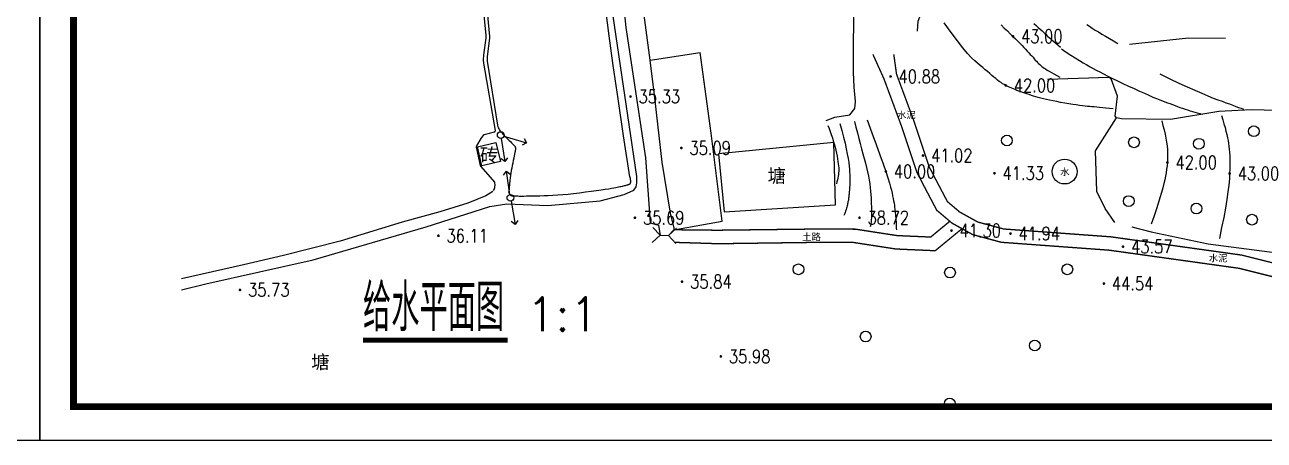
# Model space of a CAD drawing. Extents: x 39624947 to 39626627, y 3418539 to 3418836.
# Drawn here: x 39626204.6 to 39626389, y 3418539.2 to 3418601 of the extents above; entities that cross this region are included whole.
import ezdxf
from ezdxf.enums import TextEntityAlignment as Align

# ---------------------------------------------------------------- set-up
doc = ezdxf.new("R2010")
doc.units = 0
doc.layers.get('0').update_dxf_attribs({"linetype": 'CONTINUOUS'})
for name, color, linetype in [('DIM_SYMB', 3, 'CONTINUOUS'), ('DLDW', 11, 'CONTINUOUS'), ('DLSS', 4, 'CONTINUOUS'), ('GCD', 7, 'CONTINUOUS'), ('GXYZ', 2, 'CONTINUOUS'), ('JMD', 6, 'CONTINUOUS'), ('PUB_TITLE', 4, 'CONTINUOUS'), ('PUB_WALL', 9, 'CONTINUOUS'), ('ZJ', 7, 'CONTINUOUS')]:
    doc.layers.add(name, color=color, linetype=linetype)
doc.styles.add('HZ', font='rs.shx', dxfattribs={"width": 0.8, "bigfont": 'hztxt.shx'})
doc.styles.add('HZTXT', font='ROMANS.shx', dxfattribs={"width": 0.6, "bigfont": 'HZTXT.shx'})
doc.styles.get("Standard").update_dxf_attribs({"font": 'rs.shx', "bigfont": 'hztxt.shx'})
doc.styles.add('等线体', font='simhei.ttf')

# ---------------------------------------------------------------- blocks, each defined once
blk = doc.blocks.new('GC170')
at = {"linetype": 'Continuous'}
blk.add_circle((0, 0), 0.5, dxfattribs=at)
blk = doc.blocks.new('GC013B')
at = {"linetype": 'Continuous'}
blk.add_line((0.5, 0), (4, 0), dxfattribs=at)
at = {"linetype": 'Continuous', "flags": 128}
blk.add_lwpolyline([(3.5, 0.5), (4, 0), (3.5, -0.5)], dxfattribs=at)
blk = doc.blocks.new('GC122')
blk.add_circle((0, 0), 0.8)
blk = doc.blocks.new('GC200')
at = {"linetype": 'Continuous', "const_width": 0.2, "flags": 128}
blk.add_lwpolyline([(-0.1, 0, 1), (0.1, 0, 1)], format="xyb", close=True, dxfattribs=at)
blk = doc.blocks.new('333377777')
at = {"layer": 'PUB_WALL', "color": 252, "ltscale": 0.01, "elevation": 51.49}
for points in [[(39623040.14, 3417424.69), (39623042.13, 3417404.85), (39623045.06, 3417385.47), (39623045.77, 3417375.84), (39623045.78, 3417375.82), (39623045.78, 3417375.81), (39623045.79, 3417375.81), (39623045.8, 3417375.8), (39623045.83, 3417375.78), (39623045.86, 3417375.77), (39623045.95, 3417375.73), (39623046.62, 3417375.54), (39623046.85, 3417375.49), (39623046.9, 3417375.48), (39623046.93, 3417375.46), (39623046.96, 3417375.45), (39623046.98, 3417375.44), (39623046.99, 3417375.44), (39623046.99, 3417375.43), (39623046.99, 3417375.43), (39623047, 3417375.43), (39623047, 3417375.42), (39623047, 3417375.41), (39623047, 3417375.41), (39623047.01, 3417375.38), (39623047.24, 3417373.93)], [(39623021.03, 3417388.9), (39623021.05, 3417388.92), (39623021.09, 3417388.93), (39623022.61, 3417389.32), (39623022.63, 3417389.33), (39623022.65, 3417389.35), (39623022.67, 3417389.37), (39623022.69, 3417389.4), (39623022.72, 3417389.45), (39623022.74, 3417389.48), (39623022.74, 3417389.54), (39623021, 3417399.54), (39623020.93, 3417399.97), (39623021, 3417400.77), (39623021.34, 3417403.27), (39623021.35, 3417403.41), (39623021.33, 3417403.63), (39623020.89, 3417408.14)], [(39623043.68, 3417381.16), (39623043.79, 3417381.71), (39623043.75, 3417382.69), (39623039.99, 3417408.21)], [(39623076.01, 3417401.99), (39623076.35, 3417429.39)], [(39623045.77, 3417400), (39623053.21, 3417401.14)], [(39623117.43, 3417375.19), (39623120.29, 3417374.46), (39623128.78, 3417372.68), (39623139.05, 3417371.33)], [(39623142.94, 3417392.37), (39623135.16, 3417392.6), (39623130.36, 3417392.35), (39623123.19, 3417391.17), (39623115.87, 3417391.24), (39623115.14, 3417391.41), (39623114.94, 3417391.65), (39623115.29, 3417394.6), (39623114.36, 3417397.2), (39623114, 3417397.39), (39623104.87, 3417397.1)], [(39623114.91, 3417375.82), (39623113.46, 3417377.93), (39623112.21, 3417380.45), (39623112, 3417386.49), (39623115.14, 3417391.41)], [(39623022.43, 3417380.57), (39623022.53, 3417380.72), (39623022.63, 3417381.03), (39623022.67, 3417381.47), (39623022.66, 3417381.66), (39623022.63, 3417381.82), (39623020.62, 3417384.16), (39623020.5, 3417384.33), (39623019.94, 3417386.84), (39623019.91, 3417386.97), (39623019.9, 3417387.11), (39623019.92, 3417387.16), (39623019.95, 3417387.24), (39623020.61, 3417388.32), (39623020.99, 3417388.85), (39623021.03, 3417388.9)], [(39623022.34, 3417380.43), (39623021.32, 3417379.81), (39623018.61, 3417378.69), (39623014.47, 3417377.42), (39623008.84, 3417375.86), (39622999.62, 3417373.05), (39622991.2, 3417370.91), (39622985.22, 3417369.52), (39622976.02, 3417367.46)], [(39622976.04, 3417365.84), (39622979.62, 3417366.72), (39622995.59, 3417370.29), (39623012.42, 3417375.18), (39623021.89, 3417378.19)]]:
    blk.add_lwpolyline(points, dxfattribs=at)
at = {"layer": 'PUB_WALL', "color": 252, "ltscale": 0.01}
for points in [[(39623048.5, 3417373.89), (39623049.28, 3417374.73), (39623049.31, 3417374.8), (39623049.33, 3417374.85), (39623049.33, 3417374.93), (39623049.31, 3417375), (39623048.8, 3417377.24), (39623047.55, 3417384.82), (39623046.45, 3417394.38), (39623045.77, 3417400), (39623044.75, 3417407.41), (39623042.36, 3417429.31), (39623040.15, 3417443.5), (39623039.93, 3417444.75), (39623036.22, 3417461.59), (39623033.99, 3417482.21)], [(39623042.73, 3417382.62), (39623041.81, 3417388.7), (39623040.98, 3417394.23), (39623040.26, 3417399.19), (39623039.65, 3417403.6), (39623039.14, 3417407.44)], [(39623021.39, 3417408.19), (39623021.86, 3417403.5), (39623021.86, 3417403.38), (39623021.86, 3417403.23), (39623021.5, 3417400.5), (39623021.49, 3417400.09), (39623021.51, 3417399.82), (39623023.04, 3417390.31), (39623023.1, 3417390.09), (39623023.16, 3417389.92), (39623023.24, 3417389.77), (39623023.32, 3417389.65), (39623023.4, 3417389.54), (39623023.48, 3417389.44), (39623023.55, 3417389.35), (39623023.62, 3417389.27), (39623023.67, 3417389.2), (39623023.72, 3417389.14), (39623023.76, 3417389.08), (39623023.8, 3417389.03), (39623023.84, 3417388.98), (39623023.9, 3417388.9), (39623023.99, 3417388.81), (39623024.1, 3417388.7), (39623024.23, 3417388.57), (39623024.38, 3417388.41), (39623024.55, 3417388.24), (39623024.75, 3417388.05), (39623024.95, 3417387.86), (39623025.12, 3417387.69), (39623025.26, 3417387.55), (39623025.39, 3417387.43), (39623025.48, 3417387.33), (39623025.55, 3417387.26), (39623025.6, 3417387.21), (39623025.62, 3417387.18), (39623025.63, 3417387.17), (39623025.64, 3417387.16), (39623025.65, 3417387.14), (39623025.65, 3417387.13), (39623025.66, 3417387.12), (39623025.67, 3417387.1), (39623025.67, 3417387.09), (39623025.67, 3417387.08), (39623025.68, 3417387.07), (39623025.68, 3417387.05), (39623025.69, 3417387.04), (39623025.69, 3417387.02), (39623025.69, 3417387.01), (39623025.69, 3417386.99), (39623025.7, 3417386.98), (39623025.7, 3417386.96), (39623025.7, 3417386.94), (39623025.7, 3417386.92), (39623025.7, 3417386.91), (39623025.7, 3417386.89), (39623025.7, 3417386.87), (39623025.7, 3417386.86), (39623025.71, 3417386.84), (39623025.71, 3417386.82), (39623025.71, 3417386.8), (39623025.71, 3417386.78), (39623025.71, 3417386.77), (39623025.71, 3417386.75), (39623025.71, 3417386.73), (39623025.71, 3417386.71), (39623025.71, 3417386.69), (39623025.7, 3417386.67), (39623025.7, 3417386.63), (39623025.68, 3417386.54), (39623025.65, 3417386.41), (39623025.62, 3417386.23), (39623025.57, 3417386), (39623025.52, 3417385.73), (39623025.45, 3417385.42), (39623025.38, 3417385.05), (39623025.3, 3417384.67), (39623025.23, 3417384.29), (39623025.16, 3417383.92), (39623025.09, 3417383.55), (39623025.03, 3417383.18), (39623024.97, 3417382.81), (39623024.92, 3417382.46), (39623024.87, 3417382.1), (39623024.72, 3417380.39)], [(39623085.55, 3417404.3), (39623085.62, 3417405.8), (39623087.49, 3417410.57), (39623087.99, 3417412.2), (39623084.41, 3417415.12), (39623084.76, 3417424.83), (39623083.99, 3417433.47), (39623084.1, 3417441.52)], [(39623102.84, 3417405.44), (39623103.19, 3417405.14), (39623103.51, 3417404.85), (39623103.8, 3417404.6), (39623104.06, 3417404.36), (39623104.29, 3417404.15), (39623104.49, 3417403.96), (39623104.66, 3417403.8), (39623104.8, 3417403.66), (39623104.94, 3417403.52), (39623105.11, 3417403.36), (39623105.32, 3417403.18), (39623105.55, 3417402.97), (39623105.82, 3417402.74), (39623106.12, 3417402.49), (39623106.45, 3417402.22), (39623106.81, 3417401.92)], [(39623110.75, 3417405.28), (39623111.13, 3417405.01), (39623111.53, 3417404.74), (39623111.97, 3417404.46), (39623112.44, 3417404.17), (39623112.95, 3417403.86), (39623113.5, 3417403.53), (39623114.08, 3417403.19), (39623114.69, 3417402.84), (39623115.35, 3417402.47)], [(39623114.65, 3417392.73), (39623114.09, 3417392.8), (39623113.57, 3417392.85), (39623113.09, 3417392.9), (39623112.63, 3417392.95), (39623112.22, 3417392.99), (39623111.83, 3417393.02), (39623111.48, 3417393.05), (39623111.17, 3417393.07), (39623110.85, 3417393.1), (39623110.49, 3417393.14), (39623110.09, 3417393.18), (39623109.64, 3417393.24), (39623109.16, 3417393.31), (39623108.63, 3417393.39), (39623108.06, 3417393.49), (39623107.44, 3417393.59), (39623106.83, 3417393.7), (39623106.24, 3417393.81), (39623105.7, 3417393.91), (39623105.19, 3417394.02), (39623104.71, 3417394.12), (39623104.27, 3417394.23), (39623103.87, 3417394.33), (39623103.5, 3417394.43), (39623103.15, 3417394.54), (39623102.8, 3417394.64), (39623102.47, 3417394.74), (39623102.14, 3417394.85), (39623101.82, 3417394.95), (39623101.51, 3417395.06), (39623101.2, 3417395.17), (39623100.9, 3417395.28), (39623100.61, 3417395.39), (39623100.33, 3417395.49), (39623100.06, 3417395.6), (39623099.81, 3417395.7), (39623099.56, 3417395.81), (39623099.32, 3417395.91), (39623099.09, 3417396.01), (39623098.88, 3417396.11), (39623098.66, 3417396.21), (39623098.44, 3417396.34), (39623098.2, 3417396.48), (39623097.96, 3417396.64), (39623097.7, 3417396.82), (39623097.44, 3417397.02), (39623097.17, 3417397.24), (39623096.89, 3417397.47), (39623096.59, 3417397.72), (39623096.28, 3417397.99), (39623095.95, 3417398.27), (39623095.6, 3417398.56), (39623095.24, 3417398.87), (39623094.86, 3417399.19), (39623094.46, 3417399.53), (39623094.04, 3417399.88), (39623093.56, 3417400.34), (39623092.97, 3417400.99), (39623092.28, 3417401.83), (39623091.47, 3417402.87), (39623090.55, 3417404.09), (39623089.52, 3417405.51)], [(39623097.96, 3417405.22), (39623098.45, 3417404.76), (39623098.91, 3417404.33), (39623099.34, 3417403.91), (39623099.74, 3417403.52), (39623100.12, 3417403.15), (39623100.47, 3417402.8), (39623100.79, 3417402.47), (39623101.09, 3417402.17), (39623101.36, 3417401.88), (39623101.62, 3417401.6), (39623101.87, 3417401.34), (39623102.1, 3417401.08), (39623102.32, 3417400.84), (39623102.53, 3417400.61), (39623102.72, 3417400.4), (39623102.9, 3417400.19), (39623103.06, 3417400), (39623103.23, 3417399.81), (39623103.4, 3417399.64), (39623103.56, 3417399.48), (39623103.72, 3417399.33), (39623103.88, 3417399.18), (39623104.03, 3417399.05), (39623104.18, 3417398.94), (39623104.36, 3417398.81), (39623104.57, 3417398.67), (39623104.82, 3417398.51), (39623105.12, 3417398.33), (39623105.45, 3417398.14), (39623105.83, 3417397.92), (39623106.25, 3417397.69), (39623106.7, 3417397.44)], [(39623131.36, 3417403.18), (39623125.86, 3417403.23), (39623117.06, 3417402.3)], [(39623049.28, 3417374.73), (39623056.46, 3417376.02), (39623054.81, 3417389.1), (39623053.21, 3417401.14)], [(39623071.96, 3417391), (39623073.23, 3417391.49), (39623075.48, 3417391.87), (39623076.23, 3417392.77), (39623076.33, 3417393.84), (39623076.13, 3417395.97), (39623076.02, 3417398.21), (39623076.01, 3417401.99)], [(39623106.94, 3417401.65), (39623107.67, 3417401.17), (39623108.36, 3417400.73), (39623109.01, 3417400.31), (39623109.62, 3417399.93), (39623110.19, 3417399.59), (39623110.72, 3417399.27), (39623111.21, 3417398.98), (39623111.66, 3417398.73), (39623112.12, 3417398.48), (39623112.64, 3417398.22), (39623113.21, 3417397.92), (39623113.84, 3417397.61), (39623114.53, 3417397.27), (39623115.27, 3417396.92), (39623116.08, 3417396.53), (39623116.94, 3417396.13), (39623117.79, 3417395.74), (39623118.58, 3417395.37), (39623119.31, 3417395.05), (39623119.97, 3417394.75), (39623120.57, 3417394.49), (39623121.1, 3417394.27), (39623121.57, 3417394.08), (39623121.98, 3417393.92), (39623122.35, 3417393.78), (39623122.73, 3417393.64), (39623123.1, 3417393.51), (39623123.47, 3417393.37), (39623123.85, 3417393.23), (39623124.22, 3417393.1), (39623124.59, 3417392.96), (39623124.97, 3417392.83), (39623125.34, 3417392.7), (39623125.71, 3417392.58), (39623126.08, 3417392.46), (39623126.44, 3417392.35), (39623126.8, 3417392.24), (39623127.16, 3417392.14), (39623127.52, 3417392.04), (39623127.88, 3417391.95)], [(39623121.58, 3417397.92), (39623123.06, 3417397.22), (39623124.42, 3417396.58), (39623125.67, 3417396.01), (39623126.8, 3417395.5), (39623127.83, 3417395.05), (39623128.74, 3417394.66), (39623129.54, 3417394.34), (39623130.23, 3417394.08), (39623130.85, 3417393.86), (39623131.42, 3417393.65), (39623131.95, 3417393.46), (39623132.45, 3417393.28), (39623132.9, 3417393.11), (39623133.32, 3417392.96), (39623133.7, 3417392.83), (39623134.03, 3417392.71)], [(39623078.02, 3417391.1), (39623078.74, 3417389.18), (39623079.38, 3417387.45), (39623079.94, 3417385.91), (39623080.42, 3417384.57), (39623080.82, 3417383.42), (39623081.14, 3417382.46), (39623081.37, 3417381.69), (39623081.53, 3417381.11), (39623081.64, 3417380.65), (39623081.74, 3417380.21), (39623081.83, 3417379.79), (39623081.91, 3417379.4), (39623081.98, 3417379.04), (39623082.04, 3417378.71), (39623082.09, 3417378.4), (39623082.13, 3417378.12), (39623082.17, 3417377.81), (39623082.21, 3417377.41), (39623082.25, 3417376.94), (39623082.29, 3417376.38), (39623082.34, 3417375.73), (39623082.38, 3417375), (39623082.4, 3417374.75)], [(39623130.76, 3417391.73), (39623130.96, 3417391.1), (39623131.13, 3417390.5), (39623131.29, 3417389.94), (39623131.43, 3417389.41), (39623131.55, 3417388.91), (39623131.66, 3417388.44), (39623131.75, 3417388.01), (39623131.82, 3417387.6), (39623131.88, 3417387.19), (39623131.93, 3417386.74), (39623131.96, 3417386.25), (39623131.99, 3417385.71), (39623132, 3417385.13), (39623132.01, 3417384.5), (39623132, 3417383.83), (39623131.98, 3417383.12), (39623131.94, 3417382.32), (39623131.85, 3417381.41), (39623131.72, 3417380.38), (39623131.55, 3417379.24), (39623131.34, 3417377.97), (39623131.09, 3417376.59), (39623130.79, 3417375.09), (39623130.45, 3417373.47)], [(39623072.2, 3417390.28), (39623072.38, 3417389.82), (39623072.55, 3417389.36), (39623072.71, 3417388.9), (39623072.86, 3417388.44), (39623073, 3417387.98), (39623073.14, 3417387.51), (39623073.26, 3417387.04), (39623073.37, 3417386.57), (39623073.47, 3417386.12), (39623073.56, 3417385.69), (39623073.63, 3417385.29), (39623073.7, 3417384.92), (39623073.75, 3417384.58), (39623073.78, 3417384.26), (39623073.81, 3417383.98), (39623073.82, 3417383.72), (39623073.82, 3417383.47), (39623073.8, 3417383.22), (39623073.78, 3417382.96), (39623073.74, 3417382.7), (39623073.69, 3417382.43), (39623073.62, 3417382.16), (39623073.55, 3417381.88), (39623073.46, 3417381.6)], [(39623073.99, 3417390.58), (39623074.28, 3417389.51), (39623074.53, 3417388.52), (39623074.75, 3417387.61), (39623074.94, 3417386.78), (39623075.09, 3417386.02), (39623075.22, 3417385.35), (39623075.31, 3417384.75), (39623075.36, 3417384.23), (39623075.4, 3417383.77), (39623075.43, 3417383.33), (39623075.45, 3417382.92), (39623075.47, 3417382.54), (39623075.48, 3417382.19), (39623075.48, 3417381.87), (39623075.47, 3417381.58), (39623075.45, 3417381.32), (39623075.43, 3417381.08), (39623075.41, 3417380.85), (39623075.4, 3417380.64), (39623075.38, 3417380.43), (39623075.36, 3417380.24), (39623075.35, 3417380.07), (39623075.33, 3417379.9), (39623075.32, 3417379.75), (39623075.3, 3417379.6), (39623075.28, 3417379.46), (39623075.26, 3417379.32), (39623075.24, 3417379.17), (39623075.22, 3417379.03), (39623075.19, 3417378.89), (39623075.17, 3417378.75), (39623075.14, 3417378.61), (39623075.1, 3417378.46), (39623075.06, 3417378.3), (39623075.01, 3417378.13), (39623074.96, 3417377.95), (39623074.9, 3417377.75), (39623074.83, 3417377.54), (39623074.75, 3417377.32), (39623074.67, 3417377.09), (39623074.59, 3417376.87)], [(39623076.14, 3417390.86), (39623076.37, 3417390), (39623076.59, 3417389.17), (39623076.81, 3417388.35), (39623077.02, 3417387.57), (39623077.22, 3417386.8), (39623077.42, 3417386.07), (39623077.6, 3417385.35), (39623077.78, 3417384.67), (39623077.95, 3417384), (39623078.1, 3417383.36), (39623078.23, 3417382.74), (39623078.34, 3417382.14), (39623078.43, 3417381.56), (39623078.51, 3417381.01), (39623078.56, 3417380.48), (39623078.6, 3417379.97), (39623078.62, 3417379.49), (39623078.65, 3417379.03), (39623078.66, 3417378.59), (39623078.67, 3417378.19), (39623078.68, 3417377.8), (39623078.69, 3417377.44), (39623078.69, 3417377.11), (39623078.69, 3417376.8), (39623078.68, 3417376.51), (39623078.66, 3417376.21), (39623078.63, 3417375.92), (39623078.59, 3417375.63), (39623078.54, 3417375.34), (39623078.51, 3417375.17)], [(39623121.87, 3417390.97), (39623122.06, 3417390.27), (39623122.24, 3417389.61), (39623122.38, 3417388.97), (39623122.5, 3417388.36), (39623122.6, 3417387.78), (39623122.67, 3417387.23), (39623122.72, 3417386.71), (39623122.74, 3417386.21), (39623122.75, 3417385.73), (39623122.74, 3417385.25), (39623122.71, 3417384.76), (39623122.66, 3417384.26), (39623122.6, 3417383.75), (39623122.52, 3417383.24), (39623122.43, 3417382.73), (39623122.32, 3417382.2), (39623122.19, 3417381.64), (39623122.02, 3417381), (39623121.82, 3417380.29), (39623121.59, 3417379.5), (39623121.32, 3417378.64), (39623121.02, 3417377.7), (39623120.69, 3417376.69), (39623120.32, 3417375.6)], [(39623042.73, 3417382.62), (39623042.74, 3417382.55), (39623042.76, 3417382.48), (39623042.77, 3417382.41), (39623042.78, 3417382.35), (39623042.79, 3417382.29), (39623042.8, 3417382.22), (39623042.8, 3417382.17), (39623042.81, 3417382.11), (39623042.82, 3417382.05), (39623042.82, 3417382), (39623042.83, 3417381.96), (39623042.83, 3417381.91), (39623042.83, 3417381.88), (39623042.82, 3417381.84), (39623042.82, 3417381.81), (39623042.82, 3417381.79), (39623042.81, 3417381.76), (39623042.8, 3417381.74), (39623042.8, 3417381.72), (39623042.79, 3417381.7), (39623042.78, 3417381.67), (39623042.78, 3417381.65), (39623042.77, 3417381.63), (39623042.76, 3417381.61), (39623042.75, 3417381.59), (39623042.74, 3417381.57), (39623042.73, 3417381.55), (39623042.72, 3417381.54), (39623042.7, 3417381.52), (39623042.68, 3417381.51), (39623042.67, 3417381.49), (39623042.64, 3417381.48), (39623042.62, 3417381.47), (39623042.57, 3417381.46), (39623042.52, 3417381.44), (39623042.45, 3417381.42), (39623042.36, 3417381.39), (39623042.26, 3417381.37), (39623042.15, 3417381.34), (39623042.02, 3417381.31), (39623041.88, 3417381.27), (39623041.73, 3417381.24), (39623041.57, 3417381.2), (39623041.4, 3417381.16), (39623041.22, 3417381.12), (39623041.03, 3417381.08), (39623040.83, 3417381.03), (39623040.62, 3417380.98), (39623040.36, 3417380.93), (39623040.01, 3417380.87), (39623039.58, 3417380.8), (39623039.06, 3417380.73), (39623038.45, 3417380.64), (39623037.76, 3417380.54), (39623036.98, 3417380.43), (39623036.11, 3417380.32), (39623035.22, 3417380.21), (39623034.36, 3417380.11), (39623033.54, 3417380.02), (39623032.75, 3417379.95), (39623032, 3417379.88), (39623031.28, 3417379.84), (39623030.59, 3417379.8), (39623029.95, 3417379.78), (39623029.34, 3417379.76), (39623028.77, 3417379.75), (39623028.26, 3417379.74), (39623027.78, 3417379.73), (39623027.35, 3417379.73), (39623026.97, 3417379.72), (39623026.62, 3417379.72), (39623026.33, 3417379.72), (39623026.07, 3417379.73), (39623025.84, 3417379.73), (39623025.64, 3417379.74), (39623025.47, 3417379.75), (39623025.33, 3417379.76), (39623025.22, 3417379.77), (39623025.14, 3417379.79), (39623025.09, 3417379.8), (39623025.05, 3417379.82), (39623025.02, 3417379.85), (39623024.98, 3417379.88), (39623024.95, 3417379.92), (39623024.92, 3417379.97), (39623024.88, 3417380.02), (39623024.85, 3417380.07), (39623024.82, 3417380.14), (39623024.79, 3417380.2), (39623024.76, 3417380.26), (39623024.74, 3417380.32), (39623024.72, 3417380.37), (39623024.72, 3417380.39)], [(39623021.89, 3417378.19), (39623024.41, 3417378.6), (39623030.54, 3417378.37), (39623038.31, 3417379.05), (39623041.89, 3417380.02), (39623043.34, 3417380.63), (39623043.68, 3417381.16)]]:
    blk.add_lwpolyline(points, dxfattribs=at)
at = {"layer": 'PUB_WALL', "color": 252, "ltscale": 0.01, "elevation": 38.17}
blk.add_lwpolyline([(39623073.08, 3417387.74), (39623055.91, 3417386.04), (39623056.77, 3417377.44), (39623073.35, 3417378.47)], close=True, dxfattribs=at)
at = {"layer": 'PUB_WALL', "color": 252, "ltscale": 0.01}
blk.add_circle((39623107.42, 3417383.41, 92.65), 1.85, dxfattribs=at)
ref = blk.add_blockref('GC200', (39623099.74, 3417403.52, 43), dxfattribs=at)
ref.add_attrib('height', '43.00', dxfattribs={"layer": 'GCD', "color": 252, "linetype": 'Continuous', "height": 2, "style": 'HZ', "width": 0.8}).set_placement((39623100.94, 3417403.52, 43), align=Align.MIDDLE_LEFT)
ref = blk.add_blockref('GC200', (39623081.52, 3417397.55, 40.88), dxfattribs=at)
ref.add_attrib('height', '40.88', dxfattribs={"layer": 'GCD', "color": 252, "linetype": 'Continuous', "height": 2, "style": 'HZ', "width": 0.8}).set_placement((39623082.72, 3417397.55, 40.88), align=Align.MIDDLE_LEFT)
ref = blk.add_blockref('GC200', (39623098.66, 3417396.21, 42), dxfattribs=at)
ref.add_attrib('height', '42.00', dxfattribs={"layer": 'GCD', "color": 252, "linetype": 'Continuous', "height": 2, "style": 'HZ', "width": 0.8}).set_placement((39623099.86, 3417396.21, 42), align=Align.MIDDLE_LEFT)
ref = blk.add_blockref('GC200', (39623042.83, 3417394.57, 35.33), dxfattribs=at)
ref.add_attrib('height', '35.33', dxfattribs={"layer": 'GCD', "color": 252, "linetype": 'Continuous', "height": 2, "style": 'HZ', "width": 0.8}).set_placement((39623044.03, 3417394.57, 35.33), align=Align.MIDDLE_LEFT)
for p in [(39623135.58, 3417389.4), (39623098.84, 3417388.03, 51.49), (39623117.75, 3417387.76), (39623127.4, 3417387.55), (39623116.96, 3417379.02), (39623127.03, 3417377.91), (39623135.3, 3417376.26), (39623067.82, 3417368.87), (39623090.37, 3417368.39), (39623107.82, 3417368.87), (39623077.82, 3417358.87), (39623102.98, 3417357.54), (39623090.33, 3417348.91)]:
    blk.add_blockref('GC122', p, dxfattribs=at)
ref = blk.add_blockref('GC200', (39623050.4, 3417386.92, 35.09), dxfattribs=at)
ref.add_attrib('height', '35.09', dxfattribs={"layer": 'GCD', "color": 252, "linetype": 'Continuous', "height": 2, "style": 'HZ', "width": 0.8}).set_placement((39623051.6, 3417386.92, 35.09), align=Align.MIDDLE_LEFT)
ref = blk.add_blockref('GC200', (39623086.35, 3417385.79, 41.02), dxfattribs=at)
ref.add_attrib('height', '41.02', dxfattribs={"layer": 'GCD', "color": 252, "linetype": 'Continuous', "height": 2, "style": 'HZ', "width": 0.8}).set_placement((39623087.55, 3417385.79, 41.02), align=Align.MIDDLE_LEFT)
ref = blk.add_blockref('GC200', (39623122.71, 3417384.76, 42), dxfattribs=at)
ref.add_attrib('height', '42.00', dxfattribs={"layer": 'GCD', "color": 252, "linetype": 'Continuous', "height": 2, "style": 'HZ', "width": 0.8}).set_placement((39623123.91, 3417384.76, 42), align=Align.MIDDLE_LEFT)
ref = blk.add_blockref('GC200', (39623080.82, 3417383.42, 40), dxfattribs=at)
ref.add_attrib('height', '40.00', dxfattribs={"layer": 'GCD', "color": 252, "linetype": 'Continuous', "height": 2, "style": 'HZ', "width": 0.8}).set_placement((39623082.02, 3417383.42, 40), align=Align.MIDDLE_LEFT)
ref = blk.add_blockref('GC200', (39623096.99, 3417383.16, 41.33), dxfattribs=at)
ref.add_attrib('height', '41.33', dxfattribs={"layer": 'GCD', "color": 252, "linetype": 'Continuous', "height": 2, "style": 'HZ', "width": 0.8}).set_placement((39623098.19, 3417383.16, 41.33), align=Align.MIDDLE_LEFT)
ref = blk.add_blockref('GC200', (39623131.98, 3417383.12, 43), dxfattribs=at)
ref.add_attrib('height', '43.00', dxfattribs={"layer": 'GCD', "color": 252, "linetype": 'Continuous', "height": 2, "style": 'HZ', "width": 0.8}).set_placement((39623133.18, 3417383.12, 43), align=Align.MIDDLE_LEFT)
ref = blk.add_blockref('GC200', (39623043.49, 3417376.53, 35.69), dxfattribs=at)
ref.add_attrib('height', '35.69', dxfattribs={"layer": 'GCD', "color": 252, "linetype": 'Continuous', "height": 2, "style": 'HZ', "width": 0.8}).set_placement((39623044.69, 3417376.53, 35.69), align=Align.MIDDLE_LEFT)
ref = blk.add_blockref('GC200', (39623076.9, 3417376.54, 38.72), dxfattribs=at)
ref.add_attrib('height', '38.72', dxfattribs={"layer": 'GCD', "color": 252, "linetype": 'Continuous', "height": 2, "style": 'HZ', "width": 0.8}).set_placement((39623078.1, 3417376.54, 38.72), align=Align.MIDDLE_LEFT)
ref = blk.add_blockref('GC200', (39623014.25, 3417373.86, 36.11), dxfattribs=at)
ref.add_attrib('height', '36.11', dxfattribs={"layer": 'GCD', "linetype": 'Continuous', "height": 2, "style": 'HZ', "width": 0.8}).set_placement((39623015.45, 3417373.86, 36.11), align=Align.MIDDLE_LEFT)
ref = blk.add_blockref('GC200', (39623090.59, 3417374.63, 41.3), dxfattribs=at)
ref.add_attrib('height', '41.30', dxfattribs={"layer": 'GCD', "color": 252, "linetype": 'Continuous', "height": 2, "style": 'HZ', "width": 0.8}).set_placement((39623091.79, 3417374.63, 41.3), align=Align.MIDDLE_LEFT)
ref = blk.add_blockref('GC200', (39623099.37, 3417374.19, 41.94), dxfattribs=at)
ref.add_attrib('height', '41.94', dxfattribs={"layer": 'GCD', "color": 252, "linetype": 'Continuous', "height": 2, "style": 'HZ', "width": 0.8}).set_placement((39623100.57, 3417374.19, 41.94), align=Align.MIDDLE_LEFT)
ref = blk.add_blockref('GC200', (39623116.11, 3417372.25, 43.57), dxfattribs=at)
ref.add_attrib('height', '43.57', dxfattribs={"layer": 'GCD', "color": 252, "linetype": 'Continuous', "height": 2, "style": 'HZ', "width": 0.8}).set_placement((39623117.31, 3417372.25, 43.57), align=Align.MIDDLE_LEFT)
ref = blk.add_blockref('GC200', (39623050.5, 3417367.04, 35.84), dxfattribs=at)
ref.add_attrib('height', '35.84', dxfattribs={"layer": 'GCD', "linetype": 'Continuous', "height": 2, "style": 'HZ', "width": 0.8}).set_placement((39623051.7, 3417367.04, 35.84), align=Align.MIDDLE_LEFT)
ref = blk.add_blockref('GC200', (39623113.26, 3417366.75, 44.54), dxfattribs=at)
ref.add_attrib('height', '44.54', dxfattribs={"layer": 'GCD', "color": 252, "linetype": 'Continuous', "height": 2, "style": 'HZ', "width": 0.8}).set_placement((39623114.46, 3417366.75, 44.54), align=Align.MIDDLE_LEFT)
ref = blk.add_blockref('GC200', (39622984.72, 3417365.81, 35.73), dxfattribs=at)
ref.add_attrib('height', '35.73', dxfattribs={"layer": 'GCD', "linetype": 'Continuous', "height": 2, "style": 'HZ', "width": 0.8}).set_placement((39622985.92, 3417365.81, 35.73), align=Align.MIDDLE_LEFT)
ref = blk.add_blockref('GC200', (39623056.27, 3417355.91, 35.98), dxfattribs=at)
ref.add_attrib('height', '35.98', dxfattribs={"layer": 'GCD', "linetype": 'Continuous', "height": 2, "style": 'HZ', "width": 0.8}).set_placement((39623057.47, 3417355.91, 35.98), align=Align.MIDDLE_LEFT)
at = {"layer": 'PUB_WALL', "color": 252, "ltscale": 0.01, "style": '等线体'}
for s, height, p in [('塘', 2, (39623064.59, 3417382.82, 51.49)), ('水', 1, (39623107.45, 3417383.38, 51.49)), ('塘', 2, (39622996.68, 3417355.13, 51.49))]:
    blk.add_text(s, height=height, rotation=0.697, dxfattribs=at).set_placement(p, align=Align.MIDDLE)

msp = doc.modelspace()

# ---------------------------------------------------------------- linework, layer by layer
at = {"linetype": 'Continuous'}
msp.add_lwpolyline([(39626211.862, 3418831.229), (39626586.862, 3418831.229), (39626586.862, 3418544.229), (39626211.862, 3418544.229)], close=True, dxfattribs=at)
at = {"layer": 'DIM_SYMB', "linetype": 'Continuous', "const_width": 0.7}
msp.add_lwpolyline([(39626254.932, 3418554.11), (39626276.472, 3418554.11)], dxfattribs=at)
at = {"layer": 'DLDW', "linetype": 'Continuous', "elevation": 51.487, "flags": 128}
msp.add_lwpolyline([(39626274.724, 3418583.522), (39626275.376, 3418580.678), (39626272.61, 3418580.043), (39626271.957, 3418582.887)], close=True, dxfattribs=at)
at = {"layer": 'DLSS', "linetype": 'Continuous'}
for p, q in [((39626299.152, 3418569.707, 51.487), (39626297.987, 3418568.61, 51.487)), ((39626299.152, 3418569.707, 51.487), (39626298.055, 3418570.872, 51.487)), ((39626300.408, 3418569.669, 51.487), (39626301.573, 3418570.766, 51.487)), ((39626300.408, 3418569.669, 51.487), (39626301.505, 3418568.504, 51.487))]:
    msp.add_line(p, q, dxfattribs=at)
at = {"layer": 'DLSS', "linetype": 'Continuous', "const_width": 0.2, "elevation": 51.487, "flags": 128}
for points in [[(39626330.813, 3418596.609), (39626332.44, 3418593.003), (39626335.017, 3418586.061), (39626337.332, 3418579.118), (39626338.402, 3418577.048), (39626340.309, 3418573.433), (39626342.569, 3418571.521), (39626345.641, 3418569.816), (39626349.915, 3418568.664), (39626365.985, 3418567.489), (39626385.32, 3418564.792), (39626391.292, 3418563.297), (39626402.56, 3418559.558), (39626406.287, 3418558.306)], [(39626333.915, 3418596.63), (39626334.321, 3418593.683), (39626336.903, 3418586.725), (39626339.18, 3418579.898), (39626340.175, 3418577.974), (39626341.897, 3418574.71), (39626343.712, 3418573.175), (39626346.398, 3418571.684), (39626350.251, 3418570.645), (39626366.196, 3418569.479), (39626385.703, 3418566.758), (39626391.851, 3418565.219), (39626398.078, 3418563.152)]]:
    msp.add_lwpolyline(points, dxfattribs=at)
at = {"layer": 'DLSS', "linetype": 'Continuous', "const_width": 0.2, "flags": 128}
for points in [[(39626342.253, 3418571.789), (39626339.402, 3418569.442), (39626334.414, 3418569.661), (39626328.218, 3418570.616), (39626322.668, 3418570.642), (39626307.685, 3418570.459), (39626301.322, 3418570.53)], [(39626344.066, 3418570.691), (39626340.08, 3418567.41), (39626334.217, 3418567.668), (39626327.641, 3418568.682), (39626322.253, 3418568.653), (39626307.799, 3418568.454), (39626301.364, 3418568.654)]]:
    msp.add_lwpolyline(points, dxfattribs=at)
at = {"layer": 'DLSS', "linetype": 'Continuous', "elevation": 87.473, "flags": 128}
msp.add_lwpolyline([(39626299.152, 3418569.707), (39626300.408, 3418569.669)], dxfattribs=at)
at = {"layer": 'PUB_TITLE'}
for points in [[(39625786.862, 3418539.229), (39626206.862, 3418539.229), (39626206.862, 3418836.229), (39625786.862, 3418836.229)], [(39626206.862, 3418539.229), (39626626.862, 3418539.229), (39626626.862, 3418836.229), (39626206.862, 3418836.229)]]:
    msp.add_lwpolyline(points, close=True, dxfattribs=at)
at = {"layer": 'PUB_TITLE', "const_width": 1}
msp.add_lwpolyline([(39626211.862, 3418544.229), (39626621.862, 3418544.229), (39626621.862, 3418831.229), (39626211.862, 3418831.229)], close=True, dxfattribs=at)

# ---------------------------------------------------------------- block references
at = {"linetype": 'Continuous'}
msp.add_blockref('333377777', (3251.913, 1195.776), dxfattribs=at)
at = {"layer": 'GXYZ', "linetype": 'Continuous'}
for p in [(39626275.435, 3418584.618, 86.257), (39626276.872, 3418575.27, 35.393)]:
    msp.add_blockref('GC170', p, dxfattribs=at)
for p, rotation in [((39626275.435, 3418584.618, 86.257), 343.10598799695), ((39626275.435, 3418584.618, 86.257), 278.7369534907592), ((39626276.872, 3418575.27, 35.393), 98.73695347501821), ((39626276.872, 3418575.27, 35.393), 280.3123737011041)]:
    msp.add_blockref('GC013B', p, dxfattribs=dict(at, rotation=rotation))

# ---------------------------------------------------------------- texts
at = {"layer": 'DIM_SYMB', "color": 7, "linetype": 'Continuous', "style": 'HZTXT', "width": 0.6}
msp.add_text('给水平面图', height=7, dxfattribs=at).set_placement((39626254.932, 3418555.455))
at = {"layer": 'DIM_SYMB', "color": 7, "linetype": 'Continuous'}
msp.add_text('1:1', height=5, dxfattribs=at).set_placement((39626279.272, 3418555.455))
at = {"layer": 'JMD', "linetype": 'Continuous', "style": '等线体'}
msp.add_text('砖', height=2, dxfattribs=at).set_placement((39626275.064, 3418581.641, -3.622), align=Align.MIDDLE_RIGHT)
at = {"layer": 'ZJ', "linetype": 'Continuous', "style": '等线体'}
for s, p in [('水泥', (39626335.788, 3418587.623)), ('土路', (39626321.677, 3418569.511)), ('水泥', (39626382.182, 3418566.339))]:
    msp.add_text(s, height=1, dxfattribs=at).set_placement(p, align=Align.MIDDLE)

doc.saveas('drawing.dxf')
